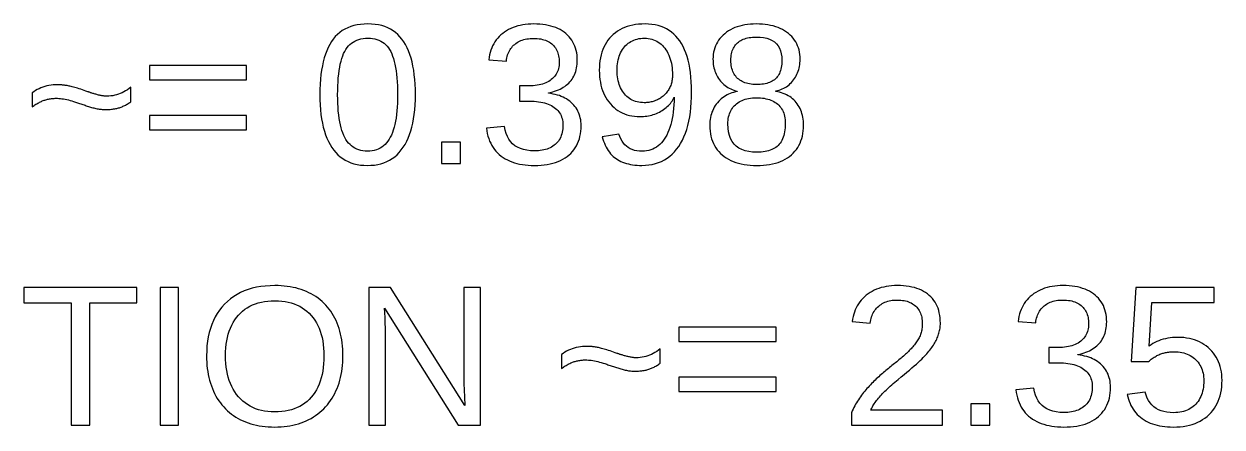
# Model space of a CAD drawing. Extents: x -27 to 133, y -77 to 15.
# Drawn here: x 24.36 to 38.1, y -52.81 to -48.19 of the extents above; entities that cross this region are included whole.
import ezdxf

# ---------------------------------------------------------------- set-up
doc = ezdxf.new("R2010")
doc.units = 0
doc.layers.get('0').update_dxf_attribs({"linetype": 'CONTINUOUS'})

msp = doc.modelspace()

# ---------------------------------------------------------------- linework, layer by layer
for points in [[(28.34, -49.81), (28.3795, -49.8063), (28.4174, -49.8001), (28.4537, -49.7915), (28.4885, -49.7804), (28.5217, -49.7669), (28.5533, -49.7509), (28.5834, -49.7324), (28.6118, -49.7115), (28.6388, -49.6881), (28.6641, -49.6622), (28.6879, -49.6339), (28.7101, -49.6031), (28.7307, -49.57), (28.7497, -49.5346), (28.767, -49.4971), (28.7827, -49.4573), (28.7967, -49.4154), (28.809, -49.3712), (28.8198, -49.3248), (28.8288, -49.2762), (28.8362, -49.2254), (28.842, -49.1723), (28.8461, -49.1171), (28.8486, -49.0597), (28.8494, -49), (28.8486, -48.9394), (28.8463, -48.8811), (28.8424, -48.8251), (28.8369, -48.7715), (28.8298, -48.7201), (28.8212, -48.6712), (28.811, -48.6245), (28.7992, -48.5802), (28.7859, -48.5382), (28.771, -48.4985), (28.7545, -48.4612), (28.7364, -48.4262), (28.7168, -48.3936), (28.6956, -48.3633), (28.6726, -48.3354), (28.6479, -48.31), (28.6214, -48.2869), (28.5932, -48.2663), (28.5633, -48.2482), (28.5317, -48.2324), (28.4984, -48.2191), (28.4633, -48.2082), (28.4265, -48.1997), (28.3879, -48.1936), (28.3477, -48.19), (28.3057, -48.1888), (28.2625, -48.19), (28.2212, -48.1936), (28.1816, -48.1996), (28.1439, -48.208), (28.1081, -48.2188), (28.074, -48.2319), (28.0418, -48.2475), (28.0114, -48.2655), (27.9828, -48.2859), (27.956, -48.3086), (27.9311, -48.3338), (27.9079, -48.3614), (27.8866, -48.3913), (27.867, -48.4237), (27.849, -48.4584), (27.8325, -48.4956), (27.8176, -48.5352), (27.8042, -48.5772), (27.7925, -48.6216), (27.7823, -48.6685), (27.7736, -48.7177), (27.7666, -48.7693), (27.7611, -48.8234), (27.7572, -48.8798), (27.7548, -48.9387), (27.754, -49), (27.7548, -49.06), (27.7573, -49.1177), (27.7613, -49.1732), (27.7669, -49.2264), (27.7742, -49.2774), (27.7831, -49.3261), (27.7936, -49.3726), (27.8057, -49.4168), (27.8195, -49.4588), (27.8348, -49.4985), (27.8518, -49.536), (27.8703, -49.5712), (27.8905, -49.6042), (27.9123, -49.6348), (27.9357, -49.663), (27.9607, -49.6887), (27.9874, -49.712), (28.0156, -49.7328), (28.0454, -49.7512), (28.0768, -49.7671), (28.1098, -49.7806), (28.1444, -49.7916), (28.1807, -49.8002), (28.2185, -49.8063), (28.2579, -49.81), (28.2989, -49.8112)], [(30.2535, -49.8105), (30.291, -49.8084), (30.3271, -49.8048), (30.3618, -49.7999), (30.395, -49.7935), (30.4269, -49.7857), (30.4574, -49.7765), (30.4864, -49.7659), (30.5141, -49.7538), (30.5404, -49.7404), (30.5652, -49.7255), (30.5887, -49.7092), (30.6107, -49.6915), (30.6312, -49.6725), (30.6501, -49.6523), (30.6674, -49.631), (30.683, -49.6085), (30.6969, -49.5848), (30.7092, -49.56), (30.7199, -49.534), (30.7289, -49.5068), (30.7363, -49.4785), (30.7421, -49.449), (30.7462, -49.4184), (30.7486, -49.3866), (30.7495, -49.3536), (30.7489, -49.3306), (30.7471, -49.3083), (30.7442, -49.2866), (30.7401, -49.2655), (30.7349, -49.245), (30.7285, -49.2251), (30.7209, -49.2058), (30.7122, -49.1872), (30.7023, -49.1691), (30.6912, -49.1516), (30.6789, -49.1348), (30.6655, -49.1186), (30.651, -49.1029), (30.6354, -49.0881), (30.6188, -49.0742), (30.6014, -49.0613), (30.583, -49.0493), (30.5637, -49.0383), (30.5434, -49.0282), (30.5222, -49.0191), (30.5001, -49.0109), (30.4771, -49.0037), (30.4532, -48.9974), (30.4283, -48.9921), (30.4025, -48.9877), (30.3757, -48.9843), (30.3757, -48.9799), (30.4001, -48.9743), (30.4235, -48.9681), (30.446, -48.9611), (30.4676, -48.9534), (30.4883, -48.945), (30.5081, -48.9359), (30.527, -48.926), (30.545, -48.9155), (30.5621, -48.9042), (30.5783, -48.8921), (30.5935, -48.8794), (30.6079, -48.8659), (30.6213, -48.8517), (30.6338, -48.8369), (30.6453, -48.8213), (30.6558, -48.8051), (30.6653, -48.7882), (30.6738, -48.7707), (30.6813, -48.7524), (30.6878, -48.7335), (30.6933, -48.714), (30.6978, -48.6938), (30.7013, -48.6729), (30.7038, -48.6513), (30.7053, -48.6291), (30.7058, -48.6061), (30.705, -48.5764), (30.7027, -48.5476), (30.6988, -48.5199), (30.6934, -48.4932), (30.6864, -48.4675), (30.6778, -48.4428), (30.6677, -48.4192), (30.656, -48.3966), (30.6428, -48.375), (30.628, -48.3545), (30.6117, -48.335), (30.5938, -48.3165), (30.5744, -48.299), (30.5535, -48.2827), (30.5314, -48.2677), (30.508, -48.254), (30.4834, -48.2416), (30.4576, -48.2305), (30.4305, -48.2208), (30.4021, -48.2123), (30.3725, -48.2051), (30.3416, -48.1992), (30.3095, -48.1947), (30.2762, -48.1914), (30.2415, -48.1894), (30.2057, -48.1888), (30.1727, -48.1894), (30.1407, -48.1914), (30.1097, -48.1946), (30.0796, -48.1991), (30.0504, -48.2048), (30.0221, -48.2119), (29.9948, -48.2203), (29.9684, -48.2299), (29.9429, -48.2408), (29.9184, -48.253), (29.8948, -48.2665), (29.8721, -48.2813), (29.8504, -48.2973), (29.8298, -48.3145), (29.8106, -48.3327), (29.7928, -48.352), (29.7763, -48.3722), (29.7613, -48.3934), (29.7475, -48.4156), (29.7352, -48.4389), (29.7242, -48.4631), (29.7146, -48.4884), (29.7063, -48.5146), (29.6995, -48.5419), (29.694, -48.5702), (29.6899, -48.5994), (29.8924, -48.6151), (29.8948, -48.5963), (29.8981, -48.5782), (29.9022, -48.5608), (29.9072, -48.544), (29.9129, -48.5278), (29.9194, -48.5124), (29.9268, -48.4976), (29.935, -48.4834), (29.944, -48.4699), (29.9538, -48.4571), (29.9644, -48.445), (29.9758, -48.4335), (29.988, -48.4226), (30.001, -48.4126), (30.0146, -48.4033), (30.0287, -48.3948), (30.0435, -48.3871), (30.0588, -48.3802), (30.0748, -48.3742), (30.0914, -48.3689), (30.1085, -48.3645), (30.1263, -48.3609), (30.1447, -48.358), (30.1637, -48.356), (30.1833, -48.3548), (30.2034, -48.3544), (30.2256, -48.3548), (30.2468, -48.3561), (30.2672, -48.3583), (30.2868, -48.3613), (30.3055, -48.3652), (30.3234, -48.37), (30.3404, -48.3756), (30.3565, -48.3821), (30.3718, -48.3895), (30.3862, -48.3978), (30.3998, -48.4069), (30.4125, -48.4168), (30.4244, -48.4277), (30.4354, -48.4393), (30.4455, -48.4515), (30.4548, -48.4643), (30.4632, -48.4778), (30.4706, -48.4919), (30.4772, -48.5067), (30.483, -48.522), (30.4878, -48.538), (30.4918, -48.5546), (30.4949, -48.5719), (30.4971, -48.5898), (30.4984, -48.6083), (30.4988, -48.6274), (30.4983, -48.6467), (30.4967, -48.6653), (30.494, -48.6833), (30.4902, -48.7007), (30.4853, -48.7173), (30.4794, -48.7334), (30.4724, -48.7487), (30.4643, -48.7634), (30.4551, -48.7775), (30.4449, -48.7909), (30.4335, -48.8036), (30.4211, -48.8157), (30.4076, -48.8271), (30.3932, -48.8378), (30.3778, -48.8476), (30.3616, -48.8566), (30.3445, -48.8647), (30.3265, -48.872), (30.3076, -48.8784), (30.2879, -48.8839), (30.2672, -48.8886), (30.2457, -48.8925), (30.2233, -48.8955), (30.2, -48.8976), (30.1759, -48.8989), (30.1508, -48.8993), (30.0412, -48.8993), (30.0412, -49.0739), (30.1553, -49.0739), (30.1835, -49.0743), (30.2107, -49.0756), (30.2369, -49.0777), (30.262, -49.0807), (30.2861, -49.0845), (30.3091, -49.0892), (30.3311, -49.0948), (30.352, -49.1012), (30.3719, -49.1084), (30.3908, -49.1166), (30.4087, -49.1255), (30.4254, -49.1353), (30.4412, -49.146), (30.4558, -49.1575), (30.4693, -49.1696), (30.4816, -49.1823), (30.4928, -49.1958), (30.5027, -49.2099), (30.5115, -49.2247), (30.5191, -49.2401), (30.5256, -49.2562), (30.5308, -49.273), (30.5349, -49.2905), (30.5379, -49.3086), (30.5396, -49.3274), (30.5402, -49.3469), (30.5397, -49.3692), (30.5382, -49.3906), (30.5356, -49.4112), (30.532, -49.4309), (30.5274, -49.4497), (30.5217, -49.4677), (30.5151, -49.4848), (30.5074, -49.5011), (30.4987, -49.5165), (30.4889, -49.5311), (30.4781, -49.5447), (30.4663, -49.5576), (30.4535, -49.5695), (30.4398, -49.5806), (30.4253, -49.5908), (30.41, -49.6001), (30.3939, -49.6086), (30.3771, -49.6161), (30.3595, -49.6228), (30.3411, -49.6285), (30.322, -49.6334), (30.3021, -49.6374), (30.2814, -49.6405), (30.2599, -49.6427), (30.2376, -49.644), (30.2146, -49.6445), (30.1695, -49.6428), (30.1275, -49.6379), (30.0887, -49.6296), (30.0529, -49.618), (30.0203, -49.6031), (29.9907, -49.5849), (29.9643, -49.5634), (29.941, -49.5386), (29.9208, -49.5104), (29.9037, -49.479), (29.8897, -49.4442), (29.8789, -49.4061), (29.8711, -49.3648), (29.663, -49.3838), (29.6678, -49.4157), (29.674, -49.4464), (29.6816, -49.4759), (29.6905, -49.5041), (29.7008, -49.5311), (29.7125, -49.5569), (29.7255, -49.5815), (29.7399, -49.6049), (29.7557, -49.627), (29.7728, -49.6479), (29.7914, -49.6676), (29.8113, -49.686), (29.8325, -49.7032), (29.855, -49.7192), (29.8787, -49.7339), (29.9035, -49.7473), (29.9295, -49.7595), (29.9566, -49.7703), (29.9848, -49.7799), (30.0142, -49.7882), (30.0447, -49.7952), (30.0764, -49.801), (30.1093, -49.8055), (30.1432, -49.8087), (30.1784, -49.8106), (30.2146, -49.8112)], [(31.4869, -49.8099), (31.5269, -49.806), (31.5653, -49.7996), (31.6023, -49.7905), (31.6377, -49.7789), (31.6717, -49.7647), (31.7042, -49.7479), (31.7352, -49.7286), (31.7647, -49.7066), (31.7927, -49.6821), (31.8193, -49.655), (31.8443, -49.6253), (31.8679, -49.593), (31.8898, -49.5583), (31.91, -49.5214), (31.9284, -49.4823), (31.9451, -49.441), (31.96, -49.3974), (31.9732, -49.3516), (31.9846, -49.3035), (31.9942, -49.2533), (32.0021, -49.2008), (32.0082, -49.1461), (32.0126, -49.0892), (32.0153, -49.03), (32.0161, -48.9687), (32.0153, -48.9097), (32.0129, -48.8532), (32.0089, -48.7989), (32.0033, -48.7469), (31.9961, -48.6973), (31.9873, -48.6499), (31.9769, -48.6049), (31.9649, -48.5622), (31.9512, -48.5218), (31.936, -48.4838), (31.9192, -48.448), (31.9008, -48.4146), (31.8807, -48.3835), (31.8592, -48.3547), (31.8361, -48.3282), (31.8115, -48.304), (31.7854, -48.2821), (31.7577, -48.2625), (31.7286, -48.2452), (31.698, -48.2303), (31.6658, -48.2176), (31.6322, -48.2072), (31.597, -48.1992), (31.5603, -48.1934), (31.5221, -48.1899), (31.4824, -48.1888), (31.445, -48.1896), (31.4089, -48.1921), (31.3741, -48.1963), (31.3405, -48.2022), (31.3083, -48.2097), (31.2773, -48.2189), (31.2476, -48.2298), (31.2192, -48.2424), (31.1921, -48.2566), (31.1662, -48.2726), (31.1417, -48.2901), (31.1184, -48.3094), (31.0964, -48.3303), (31.0759, -48.3527), (31.057, -48.3764), (31.0397, -48.4013), (31.0242, -48.4275), (31.0102, -48.4549), (30.9979, -48.4835), (30.9872, -48.5134), (30.9782, -48.5446), (30.9708, -48.577), (30.965, -48.6107), (30.9609, -48.6456), (30.9585, -48.6817), (30.9576, -48.7192), (30.9584, -48.7556), (30.9607, -48.7909), (30.9644, -48.8251), (30.9697, -48.8582), (30.9765, -48.8901), (30.9848, -48.921), (30.9946, -48.9507), (31.006, -48.9792), (31.0188, -49.0067), (31.0331, -49.033), (31.049, -49.0582), (31.0663, -49.0822), (31.0852, -49.1052), (31.1053, -49.1267), (31.1265, -49.1465), (31.1486, -49.1646), (31.1717, -49.1809), (31.1959, -49.1956), (31.2211, -49.2085), (31.2472, -49.2197), (31.2744, -49.2291), (31.3026, -49.2369), (31.3318, -49.2429), (31.362, -49.2472), (31.3932, -49.2498), (31.4254, -49.2506), (31.4452, -49.2503), (31.4648, -49.2492), (31.4841, -49.2474), (31.5032, -49.2449), (31.5221, -49.2416), (31.5406, -49.2376), (31.559, -49.233), (31.5771, -49.2275), (31.5949, -49.2214), (31.6125, -49.2146), (31.6298, -49.207), (31.6469, -49.1987), (31.6637, -49.1897), (31.68, -49.1801), (31.6956, -49.17), (31.7104, -49.1594), (31.7244, -49.1484), (31.7377, -49.1369), (31.7503, -49.1249), (31.7621, -49.1125), (31.7731, -49.0996), (31.7834, -49.0862), (31.7929, -49.0723), (31.8017, -49.058), (31.8097, -49.0432), (31.817, -49.028), (31.8157, -49.0731), (31.8134, -49.1166), (31.8101, -49.1585), (31.8056, -49.1988), (31.8001, -49.2374), (31.7935, -49.2744), (31.7859, -49.3098), (31.7771, -49.3435), (31.7673, -49.3757), (31.7565, -49.4061), (31.7445, -49.435), (31.7315, -49.4622), (31.7174, -49.4878), (31.7023, -49.5117), (31.6863, -49.5336), (31.6693, -49.5536), (31.6514, -49.5717), (31.6326, -49.5879), (31.6129, -49.6022), (31.5923, -49.6146), (31.5707, -49.6251), (31.5482, -49.6337), (31.5247, -49.6404), (31.5004, -49.6451), (31.4751, -49.648), (31.4489, -49.649), (31.418, -49.6478), (31.3889, -49.6443), (31.3616, -49.6385), (31.3359, -49.6303), (31.312, -49.6198), (31.2898, -49.607), (31.2693, -49.5919), (31.2505, -49.5744), (31.2335, -49.5546), (31.2182, -49.5324), (31.2046, -49.508), (31.1927, -49.4812), (31.1825, -49.452), (30.9901, -49.4822), (30.9979, -49.5084), (31.0064, -49.5333), (31.0157, -49.5572), (31.0257, -49.5799), (31.0365, -49.6015), (31.048, -49.622), (31.0602, -49.6413), (31.0733, -49.6595), (31.087, -49.6765), (31.1015, -49.6925), (31.1168, -49.7072), (31.1328, -49.7209), (31.1495, -49.7334), (31.1671, -49.7449), (31.1855, -49.7555), (31.2048, -49.7652), (31.225, -49.7739), (31.246, -49.7818), (31.2679, -49.7887), (31.2907, -49.7946), (31.3143, -49.7997), (31.3388, -49.8038), (31.3642, -49.8071), (31.3904, -49.8094), (31.4175, -49.8107), (31.4455, -49.8112)], [(32.8017, -49.8105), (32.8395, -49.8083), (32.8759, -49.8047), (32.9108, -49.7997), (32.9443, -49.7932), (32.9764, -49.7852), (33.007, -49.7758), (33.0362, -49.765), (33.064, -49.7528), (33.0904, -49.739), (33.1153, -49.7239), (33.1388, -49.7073), (33.1608, -49.6893), (33.1814, -49.6699), (33.2003, -49.6494), (33.2175, -49.6278), (33.2331, -49.6051), (33.247, -49.5812), (33.2594, -49.5562), (33.27, -49.53), (33.2791, -49.5027), (33.2865, -49.4743), (33.2922, -49.4447), (33.2963, -49.414), (33.2988, -49.3821), (33.2996, -49.3491), (33.2991, -49.3255), (33.2976, -49.3025), (33.2951, -49.2801), (33.2916, -49.2583), (33.2872, -49.2372), (33.2817, -49.2166), (33.2753, -49.1967), (33.2678, -49.1774), (33.2594, -49.1587), (33.2499, -49.1406), (33.2395, -49.1232), (33.2281, -49.1063), (33.2157, -49.0901), (33.2024, -49.0746), (33.1883, -49.0601), (33.1734, -49.0465), (33.1577, -49.0338), (33.1412, -49.0221), (33.1239, -49.0113), (33.1058, -49.0015), (33.087, -48.9926), (33.0673, -48.9846), (33.0469, -48.9775), (33.0256, -48.9714), (33.0036, -48.9662), (32.9807, -48.962), (32.9807, -48.9575), (33.0004, -48.9531), (33.0194, -48.9478), (33.0377, -48.9416), (33.0554, -48.9346), (33.0724, -48.9266), (33.0888, -48.9178), (33.1046, -48.908), (33.1197, -48.8974), (33.1341, -48.8859), (33.1479, -48.8735), (33.1611, -48.8603), (33.1736, -48.8461), (33.1855, -48.8311), (33.1966, -48.8154), (33.2068, -48.7992), (33.2161, -48.7827), (33.2245, -48.7658), (33.232, -48.7485), (33.2387, -48.7307), (33.2445, -48.7125), (33.2493, -48.694), (33.2533, -48.675), (33.2564, -48.6556), (33.2587, -48.6358), (33.26, -48.6156), (33.2604, -48.595), (33.2596, -48.5667), (33.2572, -48.5393), (33.2533, -48.5128), (33.2477, -48.4873), (33.2405, -48.4626), (33.2317, -48.4389), (33.2213, -48.4161), (33.2094, -48.3942), (33.1958, -48.3732), (33.1807, -48.3532), (33.1639, -48.334), (33.1455, -48.3158), (33.1256, -48.2985), (33.1043, -48.2822), (33.0818, -48.2673), (33.0582, -48.2537), (33.0334, -48.2414), (33.0074, -48.2303), (32.9803, -48.2206), (32.952, -48.2122), (32.9226, -48.205), (32.892, -48.1992), (32.8602, -48.1946), (32.8273, -48.1914), (32.7933, -48.1894), (32.758, -48.1888), (32.7236, -48.1895), (32.6903, -48.1914), (32.6581, -48.1948), (32.627, -48.1994), (32.597, -48.2053), (32.568, -48.2126), (32.5402, -48.2212), (32.5134, -48.2312), (32.4878, -48.2424), (32.4632, -48.255), (32.4397, -48.2689), (32.4174, -48.2841), (32.3961, -48.3007), (32.3761, -48.3183), (32.3578, -48.3367), (32.341, -48.356), (32.3259, -48.376), (32.3123, -48.3969), (32.3003, -48.4185), (32.29, -48.441), (32.2812, -48.4642), (32.274, -48.4883), (32.2684, -48.5132), (32.2644, -48.5389), (32.262, -48.5654), (32.2612, -48.5927), (32.2617, -48.6133), (32.263, -48.6336), (32.2652, -48.6534), (32.2683, -48.6728), (32.2723, -48.6917), (32.2771, -48.7103), (32.2828, -48.7285), (32.2894, -48.7462), (32.2969, -48.7636), (32.3053, -48.7805), (32.3145, -48.797), (32.3246, -48.8131), (32.3356, -48.8288), (32.3474, -48.8439), (32.3598, -48.8581), (32.3729, -48.8715), (32.3866, -48.8841), (32.4009, -48.8958), (32.4159, -48.9068), (32.4315, -48.9168), (32.4478, -48.9261), (32.4647, -48.9345), (32.4822, -48.942), (32.5004, -48.9488), (32.5193, -48.9547), (32.5387, -48.9597), (32.5387, -48.9642), (32.5179, -48.9681), (32.4976, -48.973), (32.4778, -48.9789), (32.4587, -48.9858), (32.4402, -48.9937), (32.4222, -49.0025), (32.4048, -49.0123), (32.388, -49.0231), (32.3718, -49.0349), (32.3561, -49.0476), (32.3411, -49.0614), (32.3266, -49.0761), (32.3127, -49.0918), (32.2996, -49.1082), (32.2876, -49.1253), (32.2766, -49.1429), (32.2667, -49.1611), (32.2578, -49.1799), (32.2499, -49.1993), (32.2432, -49.2193), (32.2374, -49.2398), (32.2327, -49.261), (32.229, -49.2827), (32.2264, -49.305), (32.2248, -49.3279), (32.2243, -49.3513), (32.2252, -49.3846), (32.2277, -49.4168), (32.2319, -49.4477), (32.2378, -49.4774), (32.2454, -49.506), (32.2547, -49.5334), (32.2657, -49.5595), (32.2783, -49.5845), (32.2927, -49.6083), (32.3087, -49.6309), (32.3265, -49.6523), (32.3459, -49.6725), (32.367, -49.6915), (32.3896, -49.7092), (32.4135, -49.7255), (32.4387, -49.7404), (32.4652, -49.7538), (32.493, -49.7659), (32.5222, -49.7765), (32.5526, -49.7857), (32.5843, -49.7935), (32.6173, -49.7999), (32.6517, -49.8048), (32.6873, -49.8084), (32.7243, -49.8105), (32.7625, -49.8112)], [(28.2742, -49.6458), (28.2484, -49.6431), (28.2237, -49.6385), (28.2002, -49.632), (28.1778, -49.6237), (28.1565, -49.6136), (28.1364, -49.6016), (28.1175, -49.5878), (28.0997, -49.5722), (28.083, -49.5547), (28.0675, -49.5354), (28.0531, -49.5142), (28.0399, -49.4912), (28.0277, -49.4662), (28.0165, -49.4391), (28.0063, -49.4098), (27.9971, -49.3784), (27.9888, -49.3449), (27.9815, -49.3093), (27.9752, -49.2715), (27.9698, -49.2316), (27.9655, -49.1895), (27.962, -49.1453), (27.9596, -49.099), (27.9582, -49.0506), (27.9577, -49), (27.9581, -48.948), (27.9596, -48.8982), (27.962, -48.8508), (27.9653, -48.8057), (27.9697, -48.7628), (27.9749, -48.7223), (27.9812, -48.6841), (27.9884, -48.6482), (27.9965, -48.6146), (28.0057, -48.5833), (28.0157, -48.5543), (28.0268, -48.5276), (28.0388, -48.5032), (28.0519, -48.4809), (28.0662, -48.4603), (28.0818, -48.4415), (28.0986, -48.4246), (28.1167, -48.4094), (28.136, -48.396), (28.1565, -48.3843), (28.1783, -48.3745), (28.2013, -48.3665), (28.2255, -48.3602), (28.251, -48.3557), (28.2777, -48.3531), (28.3057, -48.3522), (28.3329, -48.3531), (28.359, -48.3558), (28.3839, -48.3603), (28.4075, -48.3667), (28.4299, -48.3748), (28.4512, -48.3848), (28.4712, -48.3966), (28.49, -48.4102), (28.5076, -48.4256), (28.5239, -48.4429), (28.5391, -48.4619), (28.5531, -48.4828), (28.5658, -48.5054), (28.5775, -48.5301), (28.5882, -48.5571), (28.598, -48.5862), (28.6069, -48.6176), (28.6148, -48.6512), (28.6218, -48.687), (28.6279, -48.725), (28.633, -48.7653), (28.6372, -48.8078), (28.6405, -48.8525), (28.6428, -48.8994), (28.6442, -48.9486), (28.6447, -49), (28.6442, -49.0496), (28.6427, -49.0972), (28.6403, -49.1428), (28.6368, -49.1863), (28.6324, -49.2279), (28.627, -49.2674), (28.6207, -49.305), (28.6133, -49.3405), (28.605, -49.374), (28.5957, -49.4055), (28.5854, -49.4349), (28.5741, -49.4624), (28.5619, -49.4879), (28.5486, -49.5114), (28.5342, -49.533), (28.5186, -49.5527), (28.5019, -49.5706), (28.4841, -49.5866), (28.4652, -49.6007), (28.4451, -49.6129), (28.424, -49.6232), (28.4016, -49.6317), (28.3782, -49.6383), (28.3537, -49.643), (28.328, -49.6458), (28.3012, -49.6467)], [(31.4518, -49.0912), (31.4308, -49.0894), (31.4105, -49.0864), (31.391, -49.0823), (31.3721, -49.0769), (31.3539, -49.0704), (31.3364, -49.0627), (31.3197, -49.0538), (31.3036, -49.0438), (31.2882, -49.0325), (31.2736, -49.0201), (31.2596, -49.0064), (31.2463, -48.9916), (31.2339, -48.9758), (31.2225, -48.9591), (31.2121, -48.9416), (31.2026, -48.9232), (31.1942, -48.9039), (31.1867, -48.8838), (31.1803, -48.8628), (31.1748, -48.841), (31.1704, -48.8184), (31.1669, -48.7948), (31.1644, -48.7705), (31.1629, -48.7452), (31.1624, -48.7192), (31.1629, -48.6936), (31.1644, -48.6688), (31.1669, -48.6449), (31.1704, -48.6218), (31.1748, -48.5995), (31.1803, -48.5781), (31.1867, -48.5575), (31.1942, -48.5377), (31.2026, -48.5187), (31.2121, -48.5006), (31.2225, -48.4833), (31.2339, -48.4668), (31.2463, -48.4512), (31.2596, -48.4365), (31.2736, -48.4231), (31.2883, -48.4108), (31.3038, -48.3996), (31.32, -48.3897), (31.3369, -48.3809), (31.3545, -48.3733), (31.3729, -48.3668), (31.392, -48.3615), (31.4118, -48.3574), (31.4324, -48.3545), (31.4537, -48.3527), (31.4757, -48.3522), (31.4979, -48.3528), (31.5194, -48.3549), (31.5402, -48.3583), (31.5603, -48.3631), (31.5797, -48.3693), (31.5984, -48.3768), (31.6164, -48.3857), (31.6337, -48.396), (31.6502, -48.4077), (31.6661, -48.4207), (31.6813, -48.4351), (31.6958, -48.4508), (31.7096, -48.468), (31.7225, -48.4862), (31.7343, -48.5054), (31.7452, -48.5254), (31.755, -48.5463), (31.7638, -48.5681), (31.7715, -48.5907), (31.7782, -48.6143), (31.7839, -48.6387), (31.7886, -48.664), (31.7922, -48.6902), (31.7948, -48.7172), (31.7963, -48.7452), (31.7968, -48.774), (31.7966, -48.7882), (31.7958, -48.8021), (31.7945, -48.8158), (31.7927, -48.8292), (31.7904, -48.8424), (31.7876, -48.8554), (31.7843, -48.8682), (31.7805, -48.8807), (31.7762, -48.8929), (31.7713, -48.9049), (31.766, -48.9167), (31.7601, -48.9283), (31.7537, -48.9396), (31.7469, -48.9506), (31.7397, -48.9612), (31.7322, -48.9714), (31.7242, -48.9812), (31.7159, -48.9906), (31.7072, -48.9997), (31.6981, -49.0083), (31.6887, -49.0166), (31.6788, -49.0245), (31.6686, -49.0319), (31.658, -49.039), (31.647, -49.0457), (31.6357, -49.052), (31.6241, -49.0579), (31.6123, -49.0633), (31.6004, -49.0683), (31.5884, -49.0727), (31.5762, -49.0767), (31.5639, -49.0802), (31.5514, -49.0833), (31.5388, -49.0859), (31.526, -49.088), (31.5131, -49.0896), (31.5, -49.0908), (31.4868, -49.0915), (31.4735, -49.0918)], [(32.7391, -48.8832), (32.7188, -48.882), (32.6991, -48.8799), (32.6802, -48.8769), (32.6621, -48.8731), (32.6446, -48.8685), (32.628, -48.863), (32.6121, -48.8567), (32.5969, -48.8496), (32.5825, -48.8416), (32.5689, -48.8328), (32.5559, -48.8231), (32.5438, -48.8126), (32.5324, -48.8013), (32.522, -48.7892), (32.5125, -48.7764), (32.5039, -48.7628), (32.4962, -48.7484), (32.4894, -48.7333), (32.4835, -48.7174), (32.4785, -48.7008), (32.4744, -48.6834), (32.4712, -48.6652), (32.4689, -48.6463), (32.4676, -48.6266), (32.4671, -48.6061), (32.4676, -48.5861), (32.4689, -48.5667), (32.4711, -48.5482), (32.4742, -48.5305), (32.4781, -48.5135), (32.483, -48.4973), (32.4887, -48.4819), (32.4953, -48.4673), (32.5028, -48.4534), (32.5112, -48.4404), (32.5204, -48.4281), (32.5305, -48.4166), (32.5415, -48.4059), (32.5534, -48.3959), (32.566, -48.3868), (32.5795, -48.3785), (32.5937, -48.3709), (32.6088, -48.3642), (32.6246, -48.3582), (32.6413, -48.353), (32.6588, -48.3487), (32.677, -48.3451), (32.6961, -48.3423), (32.7159, -48.3403), (32.7366, -48.3391), (32.758, -48.3387), (32.8014, -48.3403), (32.8413, -48.3451), (32.8777, -48.353), (32.9107, -48.364), (32.9402, -48.3783), (32.9662, -48.3957), (32.9888, -48.4163), (33.0078, -48.44), (33.0234, -48.4669), (33.0356, -48.497), (33.0443, -48.5302), (33.0495, -48.5666), (33.0512, -48.6061), (33.0508, -48.6282), (33.0494, -48.6493), (33.0472, -48.6695), (33.0442, -48.6887), (33.0402, -48.7069), (33.0354, -48.7242), (33.0296, -48.7405), (33.023, -48.7558), (33.0155, -48.7702), (33.0072, -48.7837), (32.9979, -48.7961), (32.9878, -48.8076), (32.9768, -48.8182), (32.9649, -48.8279), (32.9523, -48.8368), (32.9388, -48.8449), (32.9246, -48.8523), (32.9095, -48.8589), (32.8937, -48.8647), (32.877, -48.8697), (32.8596, -48.874), (32.8413, -48.8774), (32.8223, -48.8802), (32.8024, -48.8821), (32.7818, -48.8833), (32.7603, -48.8836)], [(26.9147, -48.6654), (25.8014, -48.6654), (25.8014, -48.831), (26.9147, -48.831)], [(25.31, -49.17), (25.3241, -49.1696), (25.3379, -49.169), (25.3513, -49.1681), (25.3643, -49.1669), (25.377, -49.1656), (25.3894, -49.1639), (25.4014, -49.162), (25.413, -49.1599), (25.4243, -49.1575), (25.4353, -49.1549), (25.4459, -49.152), (25.4561, -49.1488), (25.4662, -49.1454), (25.4763, -49.1417), (25.4863, -49.1376), (25.4964, -49.1333), (25.5064, -49.1287), (25.5164, -49.1237), (25.5265, -49.1185), (25.5365, -49.1129), (25.5465, -49.1071), (25.5565, -49.1009), (25.5665, -49.0944), (25.5765, -49.0876), (25.5865, -49.0806), (25.5865, -48.9139), (25.5668, -48.9291), (25.5468, -48.9431), (25.5267, -48.9559), (25.5063, -48.9674), (25.4857, -48.9778), (25.4649, -48.9869), (25.4439, -48.9949), (25.4227, -49.0016), (25.4013, -49.007), (25.3797, -49.0113), (25.3578, -49.0143), (25.3357, -49.0162), (25.3135, -49.0168), (25.3056, -49.0167), (25.2976, -49.0163), (25.2893, -49.0158), (25.2809, -49.015), (25.2723, -49.0141), (25.2634, -49.0129), (25.2544, -49.0114), (25.2451, -49.0098), (25.2357, -49.0079), (25.2261, -49.0059), (25.2162, -49.0036), (25.2062, -49.0011), (25.196, -48.9983), (25.1858, -48.9955), (25.1761, -48.9928), (25.1667, -48.9901), (25.1577, -48.9874), (25.1491, -48.9849), (25.1409, -48.9824), (25.1331, -48.9799), (25.1257, -48.9775), (25.1186, -48.9752), (25.1119, -48.9729), (25.1056, -48.9707), (25.0997, -48.9685), (25.0942, -48.9664), (25.0722, -48.9587), (25.0512, -48.9515), (25.031, -48.9446), (25.0117, -48.9383), (24.9933, -48.9323), (24.9758, -48.9268), (24.9591, -48.9217), (24.9433, -48.9171), (24.9284, -48.9129), (24.9144, -48.9091), (24.9013, -48.9058), (24.889, -48.9029), (24.8777, -48.9004), (24.8668, -48.8983), (24.8561, -48.8963), (24.8456, -48.8945), (24.8352, -48.8928), (24.8249, -48.8914), (24.8148, -48.8901), (24.8049, -48.889), (24.7951, -48.888), (24.7854, -48.8872), (24.776, -48.8866), (24.7666, -48.8862), (24.7574, -48.886), (24.7484, -48.8859), (24.7225, -48.8864), (24.6972, -48.8881), (24.6724, -48.8909), (24.6481, -48.8948), (24.6244, -48.8998), (24.6012, -48.9059), (24.5786, -48.9131), (24.5565, -48.9215), (24.5349, -48.9309), (24.5139, -48.9415), (24.4935, -48.9532), (24.4735, -48.966), (24.4542, -48.9799), (24.4542, -49.1399), (24.4653, -49.132), (24.4764, -49.1244), (24.4873, -49.1172), (24.4982, -49.1103), (24.5089, -49.1038), (24.5196, -49.0976), (24.5302, -49.0918), (24.5407, -49.0864), (24.5511, -49.0813), (24.5614, -49.0765), (24.5716, -49.0721), (24.5818, -49.0681), (24.5918, -49.0644), (24.6018, -49.061), (24.612, -49.0578), (24.6223, -49.055), (24.6327, -49.0524), (24.6432, -49.0501), (24.6538, -49.0481), (24.6646, -49.0463), (24.6755, -49.0448), (24.6865, -49.0436), (24.6976, -49.0426), (24.7088, -49.0419), (24.7202, -49.0415), (24.7316, -49.0414), (24.7471, -49.0417), (24.763, -49.0426), (24.7795, -49.0441), (24.7966, -49.0462), (24.8142, -49.0488), (24.8323, -49.0521), (24.851, -49.056), (24.8702, -49.0605), (24.89, -49.0655), (24.9103, -49.0712), (24.9311, -49.0775), (24.9525, -49.0843), (24.9745, -49.0918), (24.987, -49.0962), (24.9996, -49.1006), (25.0121, -49.1049), (25.0247, -49.1092), (25.0372, -49.1135), (25.0497, -49.1177), (25.0622, -49.1218), (25.0748, -49.1259), (25.0873, -49.1299), (25.0998, -49.1339), (25.1123, -49.1378), (25.1248, -49.1417), (25.1372, -49.1455), (25.1497, -49.1491), (25.1621, -49.1525), (25.1745, -49.1555), (25.1868, -49.1583), (25.1991, -49.1608), (25.2113, -49.1629), (25.2235, -49.1648), (25.2356, -49.1664), (25.2477, -49.1678), (25.2597, -49.1688), (25.2717, -49.1695), (25.2837, -49.1699), (25.2956, -49.1701)], [(32.7156, -49.6582), (32.6704, -49.6525), (32.6291, -49.6428), (32.5917, -49.6293), (32.5583, -49.612), (32.5288, -49.5908), (32.5032, -49.5658), (32.4816, -49.5369), (32.4639, -49.5041), (32.4501, -49.4675), (32.4403, -49.427), (32.4344, -49.3827), (32.4324, -49.3346), (32.4329, -49.3134), (32.4345, -49.2929), (32.437, -49.2732), (32.4406, -49.2542), (32.4452, -49.2358), (32.4508, -49.2182), (32.4574, -49.2013), (32.4651, -49.1851), (32.4737, -49.1696), (32.4834, -49.1548), (32.4941, -49.1407), (32.5059, -49.1274), (32.5186, -49.1147), (32.5323, -49.1029), (32.5467, -49.092), (32.5619, -49.082), (32.578, -49.073), (32.5948, -49.065), (32.6124, -49.0579), (32.6309, -49.0517), (32.6501, -49.0465), (32.6701, -49.0423), (32.6909, -49.0389), (32.7125, -49.0366), (32.7349, -49.0352), (32.758, -49.0347), (32.7819, -49.0351), (32.8049, -49.0364), (32.8271, -49.0386), (32.8485, -49.0417), (32.869, -49.0457), (32.8887, -49.0505), (32.9075, -49.0563), (32.9255, -49.0629), (32.9427, -49.0703), (32.959, -49.0787), (32.9746, -49.088), (32.9892, -49.0981), (33.0031, -49.1091), (33.016, -49.121), (33.0279, -49.1337), (33.0387, -49.1473), (33.0485, -49.1617), (33.0573, -49.177), (33.065, -49.1932), (33.0718, -49.2101), (33.0774, -49.228), (33.0821, -49.2467), (33.0857, -49.2663), (33.0883, -49.2867), (33.0898, -49.308), (33.0904, -49.3301), (33.0899, -49.356), (33.0885, -49.3809), (33.0861, -49.4046), (33.0827, -49.4273), (33.0784, -49.4488), (33.0732, -49.4692), (33.067, -49.4886), (33.0598, -49.5068), (33.0517, -49.5239), (33.0427, -49.5399), (33.0327, -49.5548), (33.0217, -49.5686), (33.0098, -49.5813), (32.9969, -49.5929), (32.983, -49.6037), (32.9681, -49.6135), (32.9523, -49.6224), (32.9354, -49.6303), (32.9176, -49.6373), (32.8987, -49.6434), (32.8789, -49.6485), (32.858, -49.6527), (32.8362, -49.656), (32.8134, -49.6583), (32.7896, -49.6597), (32.7648, -49.6602)], [(26.9147, -49.2383), (25.8014, -49.2383), (25.8014, -49.4039), (26.9147, -49.4039)], [(29.3664, -49.5438), (29.1483, -49.5438), (29.1483, -49.7888), (29.3664, -49.7888)], [(25.1154, -51.3868), (25.657, -51.3868), (25.657, -51.2123), (24.3613, -51.2123), (24.3613, -51.3868), (24.9029, -51.3868), (24.9029, -52.7888), (25.1154, -52.7888)], [(26.1349, -51.2123), (25.9212, -51.2123), (25.9212, -52.7888), (26.1349, -52.7888)], [(27.2725, -52.8106), (27.3084, -52.8088), (27.3435, -52.8059), (27.3779, -52.8018), (27.4115, -52.7965), (27.4444, -52.79), (27.4765, -52.7823), (27.5078, -52.7735), (27.5384, -52.7635), (27.5683, -52.7523), (27.5974, -52.7399), (27.6257, -52.7264), (27.6533, -52.7116), (27.68, -52.6958), (27.7057, -52.6789), (27.7305, -52.6611), (27.7543, -52.6422), (27.7771, -52.6223), (27.7989, -52.6014), (27.8198, -52.5794), (27.8397, -52.5564), (27.8586, -52.5325), (27.8766, -52.5074), (27.8935, -52.4814), (27.9096, -52.4544), (27.9246, -52.4263), (27.9386, -52.3974), (27.9514, -52.3677), (27.9632, -52.3373), (27.9738, -52.3062), (27.9833, -52.2743), (27.9917, -52.2417), (27.999, -52.2084), (28.0052, -52.1744), (28.0102, -52.1396), (28.0141, -52.1041), (28.0169, -52.0679), (28.0186, -52.031), (28.0191, -51.9933), (28.0186, -51.9555), (28.0169, -51.9184), (28.0142, -51.8822), (28.0103, -51.8467), (28.0053, -51.812), (27.9992, -51.7781), (27.9921, -51.7449), (27.9838, -51.7126), (27.9744, -51.681), (27.9639, -51.6502), (27.9522, -51.6202), (27.9395, -51.591), (27.9257, -51.5625), (27.9108, -51.535), (27.895, -51.5085), (27.8782, -51.483), (27.8603, -51.4585), (27.8415, -51.435), (27.8217, -51.4126), (27.8009, -51.3912), (27.7792, -51.3709), (27.7564, -51.3515), (27.7326, -51.3332), (27.7079, -51.3159), (27.6822, -51.2997), (27.6555, -51.2845), (27.6279, -51.2703), (27.5996, -51.2573), (27.5705, -51.2454), (27.5407, -51.2346), (27.5101, -51.225), (27.4787, -51.2165), (27.4466, -51.2092), (27.4138, -51.2029), (27.3801, -51.1979), (27.3458, -51.1939), (27.3107, -51.1911), (27.2748, -51.1894), (27.2382, -51.1888), (27.1823, -51.1901), (27.1284, -51.1938), (27.0764, -51.2001), (27.0263, -51.209), (26.9781, -51.2203), (26.9319, -51.2342), (26.8875, -51.2506), (26.8451, -51.2695), (26.8046, -51.291), (26.7661, -51.3149), (26.7294, -51.3414), (26.6947, -51.3704), (26.6619, -51.402), (26.6313, -51.4357), (26.6031, -51.4714), (26.5774, -51.5091), (26.5541, -51.5487), (26.5333, -51.5903), (26.5149, -51.6339), (26.499, -51.6794), (26.4855, -51.7268), (26.4745, -51.7762), (26.4659, -51.8275), (26.4598, -51.8808), (26.4561, -51.9361), (26.4549, -51.9933), (26.4555, -52.0311), (26.4571, -52.0682), (26.4599, -52.1046), (26.4637, -52.1403), (26.4687, -52.1752), (26.4747, -52.2094), (26.4818, -52.2428), (26.4901, -52.2755), (26.4994, -52.3075), (26.5099, -52.3387), (26.5214, -52.3692), (26.534, -52.399), (26.5478, -52.428), (26.5626, -52.4561), (26.5783, -52.4832), (26.5951, -52.5093), (26.6128, -52.5343), (26.6316, -52.5583), (26.6513, -52.5812), (26.672, -52.6031), (26.6937, -52.624), (26.7163, -52.6438), (26.74, -52.6626), (26.7646, -52.6804), (26.7903, -52.6971), (26.8169, -52.7128), (26.8444, -52.7273), (26.8727, -52.7407), (26.9018, -52.7529), (26.9316, -52.764), (26.9623, -52.7739), (26.9937, -52.7827), (27.026, -52.7902), (27.059, -52.7966), (27.0928, -52.8019), (27.1274, -52.806), (27.1628, -52.8089), (27.1989, -52.8106), (27.2359, -52.8112)], [(28.5071, -51.7415), (28.5015, -51.5547), (28.4959, -51.4461), (29.3396, -52.7888), (29.5969, -52.7888), (29.5969, -51.2123), (29.4045, -51.2123), (29.4045, -52.2462), (29.4045, -52.262), (29.4048, -52.2793), (29.4052, -52.298), (29.4057, -52.3182), (29.4064, -52.3398), (29.4073, -52.3628), (29.4083, -52.3872), (29.4095, -52.4131), (29.4109, -52.4404), (29.4124, -52.4691), (29.4141, -52.4993), (29.4159, -52.5309), (29.4179, -52.5639), (28.5653, -51.2123), (28.3169, -51.2123), (28.3169, -52.7888), (28.5071, -52.7888)], [(34.8931, -52.6176), (34.0707, -52.6176), (34.0761, -52.6056), (34.082, -52.5934), (34.0884, -52.5812), (34.0954, -52.5689), (34.1028, -52.5565), (34.1107, -52.544), (34.1191, -52.5315), (34.1281, -52.5189), (34.1375, -52.5062), (34.1475, -52.4935), (34.1579, -52.4807), (34.1689, -52.4678), (34.1803, -52.4548), (34.1923, -52.4417), (34.205, -52.4284), (34.2182, -52.4147), (34.2321, -52.4009), (34.2466, -52.3868), (34.2617, -52.3724), (34.2775, -52.3579), (34.2939, -52.343), (34.3109, -52.3279), (34.3285, -52.3126), (34.3467, -52.2971), (34.3656, -52.2812), (34.3851, -52.2652), (34.4202, -52.2365), (34.4535, -52.209), (34.485, -52.1827), (34.5147, -52.1576), (34.5426, -52.1336), (34.5688, -52.1108), (34.5931, -52.0892), (34.6157, -52.0688), (34.6365, -52.0495), (34.6555, -52.0315), (34.6727, -52.0146), (34.6881, -51.9989), (34.7017, -51.9843), (34.7142, -51.9704), (34.7262, -51.9565), (34.7378, -51.9425), (34.7488, -51.9286), (34.7594, -51.9146), (34.7695, -51.9007), (34.7791, -51.8867), (34.7882, -51.8728), (34.7968, -51.8588), (34.8049, -51.8449), (34.8126, -51.831), (34.8198, -51.817), (34.8265, -51.8031), (34.8327, -51.7891), (34.8384, -51.7752), (34.8436, -51.7612), (34.8483, -51.7472), (34.8526, -51.7332), (34.8563, -51.7192), (34.8595, -51.7051), (34.8622, -51.6911), (34.8645, -51.677), (34.8662, -51.663), (34.8675, -51.6489), (34.8682, -51.6348), (34.8684, -51.6207), (34.8677, -51.5894), (34.8654, -51.5592), (34.8616, -51.5302), (34.8563, -51.5023), (34.8495, -51.4754), (34.8412, -51.4498), (34.8313, -51.4252), (34.8199, -51.4017), (34.807, -51.3794), (34.7926, -51.3582), (34.7767, -51.3381), (34.7593, -51.3191), (34.7403, -51.3012), (34.72, -51.2846), (34.6983, -51.2693), (34.6753, -51.2553), (34.6511, -51.2427), (34.6255, -51.2314), (34.5986, -51.2214), (34.5704, -51.2127), (34.5409, -51.2054), (34.5101, -51.1994), (34.478, -51.1948), (34.4446, -51.1915), (34.4099, -51.1895), (34.3739, -51.1888), (34.341, -51.1895), (34.309, -51.1914), (34.2779, -51.1948), (34.2478, -51.1994), (34.2186, -51.2053), (34.1903, -51.2126), (34.163, -51.2212), (34.1366, -51.2312), (34.1111, -51.2424), (34.0866, -51.255), (34.063, -51.2689), (34.0404, -51.2841), (34.0186, -51.3007), (33.9981, -51.3184), (33.9789, -51.337), (33.961, -51.3564), (33.9446, -51.3769), (33.9295, -51.3982), (33.9157, -51.4204), (33.9034, -51.4436), (33.8924, -51.4676), (33.8828, -51.4926), (33.8746, -51.5185), (33.8677, -51.5453), (33.8622, -51.573), (33.8581, -51.6017), (34.064, -51.6207), (34.0666, -51.6016), (34.0701, -51.5831), (34.0743, -51.5654), (34.0794, -51.5482), (34.0853, -51.5318), (34.092, -51.516), (34.0996, -51.5009), (34.1079, -51.4865), (34.1171, -51.4727), (34.127, -51.4596), (34.1378, -51.4472), (34.1494, -51.4354), (34.1619, -51.4243), (34.1749, -51.414), (34.1886, -51.4045), (34.2027, -51.3958), (34.2174, -51.3879), (34.2327, -51.3809), (34.2485, -51.3747), (34.2648, -51.3693), (34.2816, -51.3647), (34.299, -51.361), (34.3169, -51.3581), (34.3354, -51.356), (34.3544, -51.3548), (34.3739, -51.3544), (34.3944, -51.3548), (34.4141, -51.3561), (34.4332, -51.3582), (34.4516, -51.3612), (34.4693, -51.365), (34.4862, -51.3696), (34.5025, -51.3752), (34.5181, -51.3815), (34.5329, -51.3887), (34.5471, -51.3968), (34.5605, -51.4057), (34.5733, -51.4154), (34.5854, -51.426), (34.5966, -51.4374), (34.607, -51.4494), (34.6164, -51.4621), (34.625, -51.4756), (34.6326, -51.4897), (34.6394, -51.5045), (34.6452, -51.52), (34.6502, -51.5362), (34.6542, -51.553), (34.6574, -51.5706), (34.6597, -51.5889), (34.661, -51.6078), (34.6615, -51.6274), (34.6612, -51.6421), (34.6604, -51.6565), (34.6591, -51.6707), (34.6573, -51.6847), (34.6549, -51.6984), (34.652, -51.7119), (34.6486, -51.7252), (34.6447, -51.7382), (34.6403, -51.751), (34.6353, -51.7635), (34.6298, -51.7758), (34.6238, -51.7879), (34.6173, -51.7997), (34.6103, -51.8114), (34.603, -51.823), (34.5954, -51.8345), (34.5875, -51.8459), (34.5792, -51.8573), (34.5706, -51.8685), (34.5617, -51.8797), (34.5525, -51.8908), (34.5429, -51.9019), (34.533, -51.9128), (34.5228, -51.9237), (34.5123, -51.9345), (34.5014, -51.9452), (34.4903, -51.9559), (34.479, -51.9665), (34.4675, -51.9772), (34.4557, -51.9879), (34.4438, -51.9985), (34.4316, -52.0092), (34.4193, -52.0199), (34.4067, -52.0306), (34.394, -52.0412), (34.381, -52.0519), (34.3678, -52.0626), (34.3545, -52.0732), (34.3409, -52.0839), (34.3272, -52.0947), (34.3135, -52.1055), (34.2997, -52.1166), (34.286, -52.1277), (34.2722, -52.139), (34.2584, -52.1505), (34.2446, -52.162), (34.2308, -52.1737), (34.2169, -52.1856), (34.203, -52.1976), (34.1891, -52.2097), (34.1752, -52.222), (34.1613, -52.2344), (34.1474, -52.247), (34.1336, -52.2598), (34.1199, -52.2729), (34.1063, -52.2861), (34.0928, -52.2996), (34.0794, -52.3133), (34.0661, -52.3273), (34.0529, -52.3415), (34.0398, -52.3559), (34.0268, -52.3705), (34.0139, -52.3853), (34.0011, -52.4004), (33.9884, -52.4157), (33.9759, -52.4313), (33.9637, -52.4472), (33.9518, -52.4635), (33.9402, -52.4802), (33.9289, -52.4973), (33.9179, -52.5147), (33.9072, -52.5324), (33.8967, -52.5506), (33.8866, -52.5691), (33.8768, -52.588), (33.8673, -52.6072), (33.8581, -52.6268), (33.8491, -52.6467), (33.8491, -52.7888), (34.8931, -52.7888)], [(36.3229, -52.8105), (36.3604, -52.8084), (36.3964, -52.8048), (36.4311, -52.7999), (36.4644, -52.7935), (36.4963, -52.7857), (36.5267, -52.7765), (36.5558, -52.7659), (36.5835, -52.7538), (36.6097, -52.7404), (36.6346, -52.7255), (36.658, -52.7092), (36.6801, -52.6915), (36.7006, -52.6725), (36.7195, -52.6523), (36.7367, -52.631), (36.7523, -52.6085), (36.7663, -52.5848), (36.7786, -52.56), (36.7893, -52.534), (36.7983, -52.5068), (36.8057, -52.4785), (36.8114, -52.449), (36.8155, -52.4184), (36.818, -52.3866), (36.8188, -52.3536), (36.8182, -52.3306), (36.8165, -52.3083), (36.8136, -52.2866), (36.8095, -52.2655), (36.8042, -52.245), (36.7978, -52.2251), (36.7903, -52.2058), (36.7815, -52.1872), (36.7716, -52.1691), (36.7605, -52.1516), (36.7483, -52.1348), (36.7349, -52.1186), (36.7203, -52.1029), (36.7047, -52.0881), (36.6882, -52.0742), (36.6707, -52.0613), (36.6523, -52.0493), (36.633, -52.0383), (36.6128, -52.0282), (36.5916, -52.0191), (36.5695, -52.0109), (36.5465, -52.0037), (36.5225, -51.9974), (36.4976, -51.9921), (36.4718, -51.9877), (36.4451, -51.9843), (36.4451, -51.9799), (36.4694, -51.9743), (36.4929, -51.9681), (36.5154, -51.9611), (36.537, -51.9534), (36.5577, -51.945), (36.5775, -51.9359), (36.5964, -51.926), (36.6144, -51.9155), (36.6315, -51.9042), (36.6476, -51.8921), (36.6629, -51.8794), (36.6773, -51.8659), (36.6907, -51.8517), (36.7032, -51.8369), (36.7147, -51.8213), (36.7252, -51.8051), (36.7347, -51.7882), (36.7432, -51.7707), (36.7507, -51.7524), (36.7572, -51.7335), (36.7627, -51.714), (36.7672, -51.6938), (36.7707, -51.6729), (36.7732, -51.6513), (36.7747, -51.6291), (36.7752, -51.6061), (36.7744, -51.5764), (36.7721, -51.5476), (36.7682, -51.5199), (36.7627, -51.4932), (36.7557, -51.4675), (36.7472, -51.4428), (36.7371, -51.4192), (36.7254, -51.3966), (36.7122, -51.375), (36.6974, -51.3545), (36.6811, -51.335), (36.6632, -51.3165), (36.6437, -51.299), (36.6229, -51.2827), (36.6008, -51.2677), (36.5774, -51.254), (36.5528, -51.2416), (36.5269, -51.2305), (36.4998, -51.2208), (36.4715, -51.2123), (36.4419, -51.2051), (36.411, -51.1992), (36.3789, -51.1947), (36.3455, -51.1914), (36.3109, -51.1894), (36.275, -51.1888), (36.2421, -51.1894), (36.2101, -51.1914), (36.179, -51.1946), (36.1489, -51.1991), (36.1197, -51.2048), (36.0915, -51.2119), (36.0641, -51.2203), (36.0377, -51.2299), (36.0123, -51.2408), (35.9878, -51.253), (35.9642, -51.2665), (35.9415, -51.2813), (35.9198, -51.2973), (35.8992, -51.3145), (35.88, -51.3327), (35.8622, -51.352), (35.8457, -51.3722), (35.8306, -51.3934), (35.8169, -51.4156), (35.8045, -51.4389), (35.7936, -51.4631), (35.7839, -51.4884), (35.7757, -51.5146), (35.7688, -51.5419), (35.7633, -51.5702), (35.7592, -51.5994), (35.9617, -51.6151), (35.9642, -51.5963), (35.9675, -51.5782), (35.9716, -51.5608), (35.9765, -51.544), (35.9822, -51.5278), (35.9888, -51.5124), (35.9962, -51.4976), (36.0043, -51.4834), (36.0133, -51.4699), (36.0231, -51.4571), (36.0337, -51.445), (36.0452, -51.4335), (36.0574, -51.4226), (36.0704, -51.4126), (36.0839, -51.4033), (36.0981, -51.3948), (36.1128, -51.3871), (36.1282, -51.3802), (36.1442, -51.3742), (36.1607, -51.3689), (36.1779, -51.3645), (36.1957, -51.3609), (36.2141, -51.358), (36.233, -51.356), (36.2526, -51.3548), (36.2728, -51.3544), (36.2949, -51.3548), (36.3162, -51.3561), (36.3366, -51.3583), (36.3562, -51.3613), (36.3749, -51.3652), (36.3927, -51.37), (36.4097, -51.3756), (36.4259, -51.3821), (36.4411, -51.3895), (36.4556, -51.3978), (36.4692, -51.4069), (36.4819, -51.4168), (36.4938, -51.4277), (36.5048, -51.4393), (36.5149, -51.4515), (36.5241, -51.4643), (36.5325, -51.4778), (36.54, -51.4919), (36.5466, -51.5067), (36.5523, -51.522), (36.5572, -51.538), (36.5611, -51.5546), (36.5642, -51.5719), (36.5664, -51.5898), (36.5677, -51.6083), (36.5682, -51.6274), (36.5676, -51.6467), (36.566, -51.6653), (36.5633, -51.6833), (36.5595, -51.7007), (36.5547, -51.7173), (36.5488, -51.7334), (36.5417, -51.7487), (36.5336, -51.7634), (36.5245, -51.7775), (36.5142, -51.7909), (36.5029, -51.8036), (36.4905, -51.8157), (36.477, -51.8271), (36.4625, -51.8378), (36.4472, -51.8476), (36.4309, -51.8566), (36.4138, -51.8647), (36.3958, -51.872), (36.377, -51.8784), (36.3572, -51.8839), (36.3366, -51.8886), (36.3151, -51.8925), (36.2927, -51.8955), (36.2694, -51.8976), (36.2452, -51.8989), (36.2202, -51.8993), (36.1106, -51.8993), (36.1106, -52.0739), (36.2247, -52.0739), (36.2529, -52.0743), (36.2801, -52.0756), (36.3062, -52.0777), (36.3314, -52.0807), (36.3554, -52.0845), (36.3785, -52.0892), (36.4004, -52.0948), (36.4214, -52.1012), (36.4413, -52.1084), (36.4602, -52.1166), (36.478, -52.1255), (36.4948, -52.1353), (36.5106, -52.146), (36.5252, -52.1575), (36.5387, -52.1696), (36.551, -52.1823), (36.5621, -52.1958), (36.5721, -52.2099), (36.5809, -52.2247), (36.5885, -52.2401), (36.5949, -52.2562), (36.6002, -52.273), (36.6043, -52.2905), (36.6072, -52.3086), (36.609, -52.3274), (36.6096, -52.3469), (36.6091, -52.3692), (36.6075, -52.3906), (36.605, -52.4112), (36.6014, -52.4309), (36.5967, -52.4497), (36.5911, -52.4677), (36.5844, -52.4848), (36.5767, -52.5011), (36.568, -52.5165), (36.5583, -52.5311), (36.5475, -52.5447), (36.5357, -52.5576), (36.5229, -52.5695), (36.5091, -52.5806), (36.4946, -52.5908), (36.4793, -52.6001), (36.4633, -52.6086), (36.4465, -52.6161), (36.4289, -52.6228), (36.4105, -52.6285), (36.3913, -52.6334), (36.3714, -52.6374), (36.3507, -52.6405), (36.3293, -52.6427), (36.307, -52.644), (36.284, -52.6445), (36.2389, -52.6428), (36.1969, -52.6379), (36.158, -52.6296), (36.1223, -52.618), (36.0896, -52.6031), (36.0601, -52.5849), (36.0337, -52.5634), (36.0104, -52.5386), (35.9902, -52.5104), (35.9731, -52.479), (35.9591, -52.4442), (35.9482, -52.4061), (35.9405, -52.3648), (35.7324, -52.3838), (35.7372, -52.4157), (35.7434, -52.4464), (35.7509, -52.4759), (35.7598, -52.5041), (35.7701, -52.5311), (35.7818, -52.5569), (35.7949, -52.5815), (35.8093, -52.6049), (35.825, -52.627), (35.8422, -52.6479), (35.8607, -52.6676), (35.8806, -52.686), (35.9019, -52.7032), (35.9244, -52.7192), (35.9481, -52.7339), (35.9729, -52.7473), (35.9988, -52.7595), (36.0259, -52.7703), (36.0542, -52.7799), (36.0836, -52.7882), (36.1141, -52.7952), (36.1458, -52.801), (36.1786, -52.8055), (36.2126, -52.8087), (36.2477, -52.8106), (36.284, -52.8112)], [(37.5781, -52.8104), (37.6165, -52.8078), (37.6536, -52.8036), (37.6893, -52.7976), (37.7236, -52.79), (37.7566, -52.7807), (37.7883, -52.7697), (37.8185, -52.757), (37.8475, -52.7426), (37.875, -52.7265), (37.9012, -52.7087), (37.9261, -52.6892), (37.9495, -52.668), (37.9715, -52.6453), (37.9917, -52.6214), (38.0101, -52.5962), (38.0267, -52.5698), (38.0417, -52.5421), (38.0548, -52.5131), (38.0662, -52.4829), (38.0759, -52.4515), (38.0838, -52.4187), (38.0899, -52.3848), (38.0943, -52.3495), (38.0969, -52.313), (38.0978, -52.2753), (38.097, -52.242), (38.0945, -52.2097), (38.0905, -52.1784), (38.0847, -52.1481), (38.0774, -52.1188), (38.0684, -52.0905), (38.0577, -52.0631), (38.0455, -52.0367), (38.0316, -52.0113), (38.016, -51.9869), (37.9989, -51.9634), (37.9801, -51.9409), (37.9596, -51.9194), (37.9378, -51.8993), (37.9149, -51.8807), (37.8908, -51.8637), (37.8656, -51.8484), (37.8393, -51.8346), (37.8119, -51.8225), (37.7834, -51.812), (37.7537, -51.8031), (37.723, -51.7959), (37.6911, -51.7902), (37.6581, -51.7862), (37.6239, -51.7838), (37.5887, -51.7829), (37.5591, -51.7835), (37.5303, -51.7853), (37.5022, -51.7883), (37.4749, -51.7925), (37.4484, -51.7978), (37.4226, -51.8044), (37.3975, -51.8121), (37.3732, -51.8211), (37.3497, -51.8312), (37.3269, -51.8425), (37.3049, -51.855), (37.2836, -51.8687), (37.2631, -51.8836), (37.2933, -51.3835), (38.0061, -51.3835), (38.0061, -51.2123), (37.1098, -51.2123), (37.0572, -52.0604), (37.2541, -52.0604), (37.265, -52.0512), (37.2758, -52.0423), (37.2867, -52.0339), (37.2975, -52.0259), (37.3084, -52.0184), (37.3192, -52.0112), (37.3301, -52.0045), (37.3409, -51.9982), (37.3517, -51.9924), (37.3626, -51.9869), (37.3734, -51.9819), (37.3843, -51.9773), (37.3951, -51.9732), (37.406, -51.9693), (37.4171, -51.9658), (37.4283, -51.9626), (37.4396, -51.9598), (37.451, -51.9572), (37.4626, -51.9549), (37.4743, -51.9529), (37.4861, -51.9512), (37.4981, -51.9499), (37.5102, -51.9488), (37.5224, -51.948), (37.5348, -51.9476), (37.5473, -51.9474), (37.571, -51.948), (37.594, -51.9496), (37.6162, -51.9523), (37.6376, -51.9561), (37.6583, -51.961), (37.6782, -51.967), (37.6973, -51.974), (37.7157, -51.9822), (37.7334, -51.9914), (37.7502, -52.0017), (37.7663, -52.0131), (37.7817, -52.0256), (37.7963, -52.0392), (37.8099, -52.0536), (37.8225, -52.0687), (37.8339, -52.0846), (37.8443, -52.101), (37.8536, -52.1182), (37.8618, -52.136), (37.8689, -52.1545), (37.8749, -52.1737), (37.8798, -52.1936), (37.8837, -52.2141), (37.8864, -52.2353), (37.888, -52.2572), (37.8886, -52.2797), (37.888, -52.3056), (37.8864, -52.3307), (37.8837, -52.3548), (37.8799, -52.3781), (37.875, -52.4006), (37.869, -52.4221), (37.862, -52.4428), (37.8538, -52.4627), (37.8446, -52.4816), (37.8343, -52.4997), (37.8229, -52.517), (37.8104, -52.5333), (37.7968, -52.5488), (37.7823, -52.5633), (37.7669, -52.5766), (37.7507, -52.5888), (37.7337, -52.5998), (37.7158, -52.6097), (37.6971, -52.6184), (37.6776, -52.6259), (37.6572, -52.6323), (37.636, -52.6375), (37.614, -52.6415), (37.5911, -52.6444), (37.5674, -52.6462), (37.5428, -52.6467), (37.5034, -52.6454), (37.4663, -52.6412), (37.4316, -52.6343), (37.3993, -52.6246), (37.3693, -52.6121), (37.3417, -52.5969), (37.3165, -52.5789), (37.2937, -52.5582), (37.2732, -52.5346), (37.2551, -52.5084), (37.2394, -52.4793), (37.226, -52.4475), (37.215, -52.4129), (37.0114, -52.4364), (37.0174, -52.4639), (37.0247, -52.4905), (37.0332, -52.516), (37.0428, -52.5405), (37.0536, -52.5639), (37.0656, -52.5864), (37.0788, -52.6078), (37.0931, -52.6282), (37.1087, -52.6476), (37.1254, -52.666), (37.1432, -52.6833), (37.1623, -52.6997), (37.1825, -52.715), (37.2039, -52.7292), (37.2262, -52.7423), (37.2496, -52.7543), (37.2739, -52.7651), (37.2993, -52.7748), (37.3256, -52.7833), (37.353, -52.7907), (37.3814, -52.797), (37.4108, -52.8021), (37.4411, -52.8061), (37.4725, -52.8089), (37.5049, -52.8106), (37.5383, -52.8112)], [(27.1958, -52.6367), (27.1571, -52.6337), (27.1197, -52.6285), (27.0837, -52.6213), (27.0491, -52.612), (27.0158, -52.6007), (26.9839, -52.5873), (26.9534, -52.5719), (26.9242, -52.5544), (26.8965, -52.5348), (26.87, -52.5132), (26.845, -52.4895), (26.8213, -52.4638), (26.7993, -52.4363), (26.7789, -52.4074), (26.7604, -52.377), (26.7436, -52.3451), (26.7285, -52.3118), (26.7153, -52.2771), (26.7038, -52.2409), (26.6941, -52.2033), (26.6861, -52.1642), (26.6799, -52.1236), (26.6755, -52.0816), (26.6729, -52.0382), (26.672, -51.9933), (26.6728, -51.9481), (26.6755, -51.9045), (26.6798, -51.8625), (26.686, -51.822), (26.6938, -51.7832), (26.7034, -51.7459), (26.7148, -51.7102), (26.7279, -51.676), (26.7428, -51.6435), (26.7594, -51.6125), (26.7777, -51.583), (26.7978, -51.5552), (26.8197, -51.5289), (26.8431, -51.5044), (26.868, -51.4819), (26.8944, -51.4613), (26.9222, -51.4427), (26.9515, -51.4261), (26.9822, -51.4114), (27.0144, -51.3986), (27.0481, -51.3878), (27.0832, -51.379), (27.1197, -51.3722), (27.1577, -51.3673), (27.1972, -51.3643), (27.2382, -51.3633), (27.2787, -51.3643), (27.3179, -51.3673), (27.3556, -51.3723), (27.3919, -51.3792), (27.4268, -51.3882), (27.4602, -51.3991), (27.4921, -51.412), (27.5227, -51.4269), (27.5518, -51.4438), (27.5794, -51.4627), (27.6057, -51.4835), (27.6305, -51.5064), (27.6538, -51.5312), (27.6756, -51.5578), (27.6956, -51.5858), (27.7139, -51.6154), (27.7304, -51.6464), (27.7452, -51.679), (27.7583, -51.713), (27.7696, -51.7486), (27.7792, -51.7856), (27.787, -51.8242), (27.7931, -51.8642), (27.7975, -51.9057), (27.8001, -51.9488), (27.801, -51.9933), (27.8001, -52.0398), (27.7975, -52.0847), (27.7932, -52.1279), (27.7871, -52.1695), (27.7794, -52.2094), (27.7698, -52.2476), (27.7586, -52.2843), (27.7457, -52.3192), (27.731, -52.3526), (27.7145, -52.3843), (27.6964, -52.4143), (27.6765, -52.4427), (27.6549, -52.4694), (27.6317, -52.4943), (27.607, -52.5172), (27.5808, -52.5381), (27.5531, -52.5571), (27.5238, -52.574), (27.4931, -52.589), (27.4609, -52.6019), (27.4271, -52.6129), (27.3919, -52.6218), (27.3552, -52.6288), (27.3169, -52.6338), (27.2772, -52.6368), (27.2359, -52.6378)], [(32.9841, -51.6654), (31.8708, -51.6654), (31.8708, -51.831), (32.9841, -51.831)], [(31.3794, -52.17), (31.3935, -52.1696), (31.4073, -52.169), (31.4207, -52.1681), (31.4337, -52.1669), (31.4464, -52.1656), (31.4588, -52.1639), (31.4708, -52.162), (31.4824, -52.1599), (31.4937, -52.1575), (31.5047, -52.1549), (31.5153, -52.152), (31.5255, -52.1488), (31.5356, -52.1454), (31.5456, -52.1417), (31.5557, -52.1376), (31.5657, -52.1333), (31.5758, -52.1287), (31.5858, -52.1237), (31.5958, -52.1185), (31.6058, -52.1129), (31.6159, -52.1071), (31.6259, -52.1009), (31.6359, -52.0944), (31.6459, -52.0876), (31.6558, -52.0806), (31.6558, -51.9139), (31.6361, -51.9291), (31.6162, -51.9431), (31.596, -51.9559), (31.5757, -51.9674), (31.5551, -51.9778), (31.5343, -51.9869), (31.5133, -51.9949), (31.4921, -52.0016), (31.4707, -52.007), (31.449, -52.0113), (31.4272, -52.0143), (31.4051, -52.0162), (31.3828, -52.0168), (31.375, -52.0167), (31.3669, -52.0163), (31.3587, -52.0158), (31.3503, -52.015), (31.3416, -52.0141), (31.3328, -52.0129), (31.3237, -52.0114), (31.3145, -52.0098), (31.3051, -52.0079), (31.2954, -52.0059), (31.2856, -52.0036), (31.2756, -52.0011), (31.2653, -51.9983), (31.2552, -51.9955), (31.2455, -51.9928), (31.2361, -51.9901), (31.2271, -51.9874), (31.2185, -51.9849), (31.2103, -51.9824), (31.2025, -51.9799), (31.195, -51.9775), (31.188, -51.9752), (31.1813, -51.9729), (31.175, -51.9707), (31.1691, -51.9685), (31.1635, -51.9664), (31.1416, -51.9587), (31.1205, -51.9515), (31.1004, -51.9446), (31.0811, -51.9383), (31.0626, -51.9323), (31.0451, -51.9268), (31.0285, -51.9217), (31.0127, -51.9171), (30.9978, -51.9129), (30.9838, -51.9091), (30.9706, -51.9058), (30.9584, -51.9029), (30.947, -51.9004), (30.9362, -51.8983), (30.9255, -51.8963), (30.9149, -51.8945), (30.9045, -51.8928), (30.8943, -51.8914), (30.8842, -51.8901), (30.8742, -51.889), (30.8644, -51.888), (30.8548, -51.8872), (30.8453, -51.8866), (30.836, -51.8862), (30.8268, -51.886), (30.8178, -51.8859), (30.7919, -51.8864), (30.7665, -51.8881), (30.7417, -51.8909), (30.7175, -51.8948), (30.6937, -51.8998), (30.6706, -51.9059), (30.6479, -51.9131), (30.6258, -51.9215), (30.6043, -51.9309), (30.5833, -51.9415), (30.5628, -51.9532), (30.5429, -51.966), (30.5235, -51.9799), (30.5235, -52.1399), (30.5347, -52.132), (30.5457, -52.1244), (30.5567, -52.1172), (30.5675, -52.1103), (30.5783, -52.1038), (30.589, -52.0976), (30.5996, -52.0918), (30.6101, -52.0864), (30.6205, -52.0813), (30.6308, -52.0765), (30.641, -52.0721), (30.6511, -52.0681), (30.6611, -52.0644), (30.6712, -52.061), (30.6814, -52.0578), (30.6916, -52.055), (30.702, -52.0524), (30.7126, -52.0501), (30.7232, -52.0481), (30.7339, -52.0463), (30.7448, -52.0448), (30.7558, -52.0436), (30.7669, -52.0426), (30.7782, -52.0419), (30.7895, -52.0415), (30.801, -52.0414), (30.8164, -52.0417), (30.8324, -52.0426), (30.8489, -52.0441), (30.8659, -52.0462), (30.8835, -52.0488), (30.9017, -52.0521), (30.9203, -52.056), (30.9396, -52.0605), (30.9593, -52.0655), (30.9796, -52.0712), (31.0005, -52.0775), (31.0219, -52.0843), (31.0438, -52.0918), (31.0564, -52.0962), (31.0689, -52.1006), (31.0815, -52.1049), (31.094, -52.1092), (31.1066, -52.1135), (31.1191, -52.1177), (31.1316, -52.1218), (31.1441, -52.1259), (31.1566, -52.1299), (31.1691, -52.1339), (31.1816, -52.1378), (31.1941, -52.1417), (31.2066, -52.1455), (31.2191, -52.1491), (31.2315, -52.1525), (31.2438, -52.1555), (31.2562, -52.1583), (31.2684, -52.1608), (31.2807, -52.1629), (31.2928, -52.1648), (31.305, -52.1664), (31.3171, -52.1678), (31.3291, -52.1688), (31.3411, -52.1695), (31.353, -52.1699), (31.3649, -52.1701)], [(32.9841, -52.2383), (31.8708, -52.2383), (31.8708, -52.4039), (32.9841, -52.4039)], [(35.4358, -52.5438), (35.2176, -52.5438), (35.2176, -52.7888), (35.4358, -52.7888)]]:
    msp.add_lwpolyline(points, close=True)

doc.saveas('drawing.dxf')
